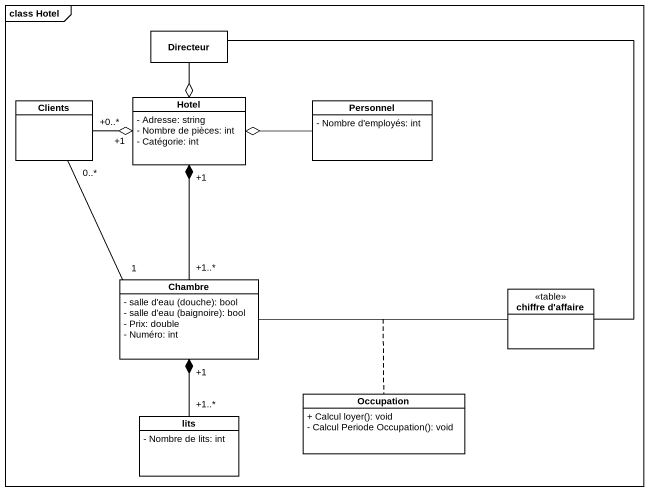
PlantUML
@startuml
mainframe class Hotel
hide circle
hide empty members
skinparam classAttributeIconSize 0
class Directeur
class Clients
class Hotel {
  - Adresse: string
  - Nombre de pièces: int
  - Catégorie: int
}
class Personnel {
  - Nombre d'employés: int
}
class Chambre {
  {field} - salle d'eau (douche): bool
  {field} - salle d'eau (baignoire): bool
  - Prix: double
  - Numéro: int
}
class "chiffre d'affaire" as chiffre_d_affaire <<table>>
class lits {
  - Nombre de lits: int
}
class Occupation {
  + Calcul loyer(): void
  - Calcul Periode Occupation(): void
}
Directeur -- Hotel
Directeur --o Hotel
Directeur -- chiffre_d_affaire
Clients -right-o Hotel
Clients "+0..*" -right- "+1" Hotel
Clients "0..*" -- "1" Chambre
Hotel "+1" -- "+1..*" Chambre
Personnel -left- Hotel
Personnel -left-o Hotel
Chambre -up-* Hotel
Chambre -right- chiffre_d_affaire
(Chambre, chiffre_d_affaire) .. Occupation
Chambre "+1" -- "+1..*" lits
lits -up-* Chambre
@enduml
